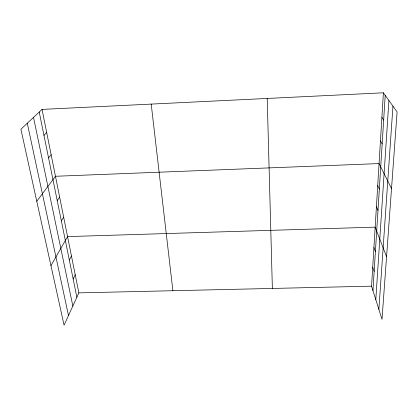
<?xml version="1.0" encoding="UTF-8"?>
<svg xmlns="http://www.w3.org/2000/svg" width="418" height="418" viewBox="0 0 418 418"><rect width="100%" height="100%" fill="white"/><g stroke="black" fill="none" stroke-linecap="round" stroke-linejoin="round"><path stroke-width="0.63" d="M383.4 92.801L397.1 111.909L382.01 319.331L371.555 286.168L383.4 92.801L42.046 109.406L20.9 129.219L64.074 325.199L78.861 292.872L42.046 109.406M372.96 290.63L385.218 95.335M375.803 299.643L388.918 100.492M378.875 309.393L392.951 106.12M73.15 278.947L75.219 274.725M69.31 260.048L71.457 255.978M50.959 265.676L67.57 236.598L375.171 227.136L386.566 256.683M61.352 220.892L63.672 217.161M57.229 200.609L59.638 197.061M36.779 201.288L55.469 176.276L379.063 163.579L391.525 188.575M48.551 157.894L51.148 154.764M43.974 135.38L46.68 132.485M78.861 292.872L371.555 286.168M381.9 117.27L383.667 120.091M380.458 140.85L382.167 143.938M377.72 185.508L379.335 189.072M376.425 206.685L377.992 210.447M373.922 247.493L375.406 251.631M372.72 267.154L374.162 271.465M27.285 123.237L68.495 315.533M33.508 117.406L72.842 306.033M39.229 112.045L76.87 297.235M151.206 104.092L172.89 290.719M267.212 98.449L272.369 288.441"/></g></svg>
